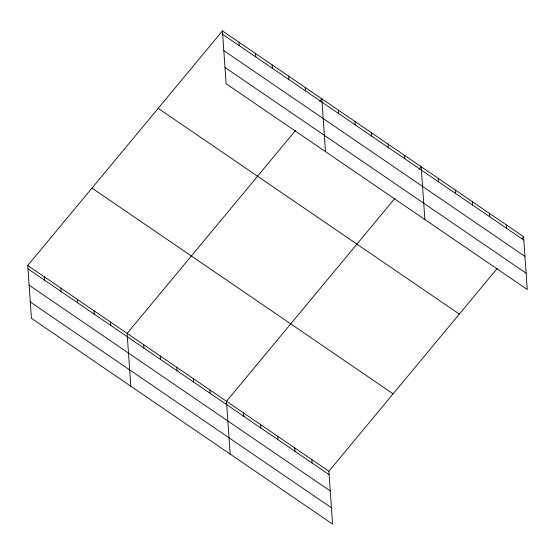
<?xml version="1.0" encoding="UTF-8"?>
<svg xmlns="http://www.w3.org/2000/svg" width="555" height="555" viewBox="0 0 555 555"><rect width="100%" height="100%" fill="white"/><g stroke="black" fill="none" stroke-linecap="round" stroke-linejoin="round"><path stroke-width="0.83" d="M497.322 268.287L328.879 471.257L332.57 524.08L31.441 318.32L27.75 265.498L222.43 30.92L523.559 236.68L527.25 289.502L226.121 83.743L222.43 30.92M295.572 130.432L127.123 333.395L130.814 386.218M319.659 101.405L321.803 98.825L325.494 151.647M394.938 198.329L226.495 401.3L230.186 454.122M419.032 169.303L421.176 166.722L424.866 219.544M521.95 238.615L523.559 236.68M222.666 34.306L523.795 240.065M223.811 50.623L524.933 256.375M224.983 67.433L526.112 273.185M158.189 108.329L459.311 314.088M91.991 188.089L393.12 393.842M27.75 265.498L328.879 471.257M27.986 268.877L329.115 474.636M29.131 285.194L330.253 490.953M30.303 302.003L331.432 507.763M506.493 225.025L506.729 228.403M489.427 213.363L489.663 216.741M472.367 201.701L472.603 205.086M455.301 190.046L455.537 193.424M438.235 178.384L438.471 181.762M404.609 155.407L404.845 158.792M388.049 144.092L388.285 147.47M371.489 132.77L371.725 136.155M354.923 121.455L355.165 124.84M338.363 110.14L338.599 113.525M305.243 87.51L305.479 90.888M288.676 76.188L288.912 79.573M311.813 459.596L312.049 462.974M272.116 64.873L272.352 68.258M294.747 447.934L294.982 451.319M255.557 53.557L255.793 56.936M277.687 436.279L277.923 439.657M238.99 42.242L239.226 45.621M260.621 424.617L260.857 427.995M243.555 412.955L243.791 416.34M209.929 389.978L210.165 393.363M193.369 378.663L193.605 382.048M176.809 367.348L177.045 370.726M160.242 356.033L160.485 359.411M143.683 344.71L143.918 348.096M110.563 322.08L110.799 325.466M93.996 310.765L94.232 314.144M77.436 299.443L77.672 302.829M60.877 288.128L61.112 291.514M44.31 276.813L44.546 280.199"/></g></svg>
